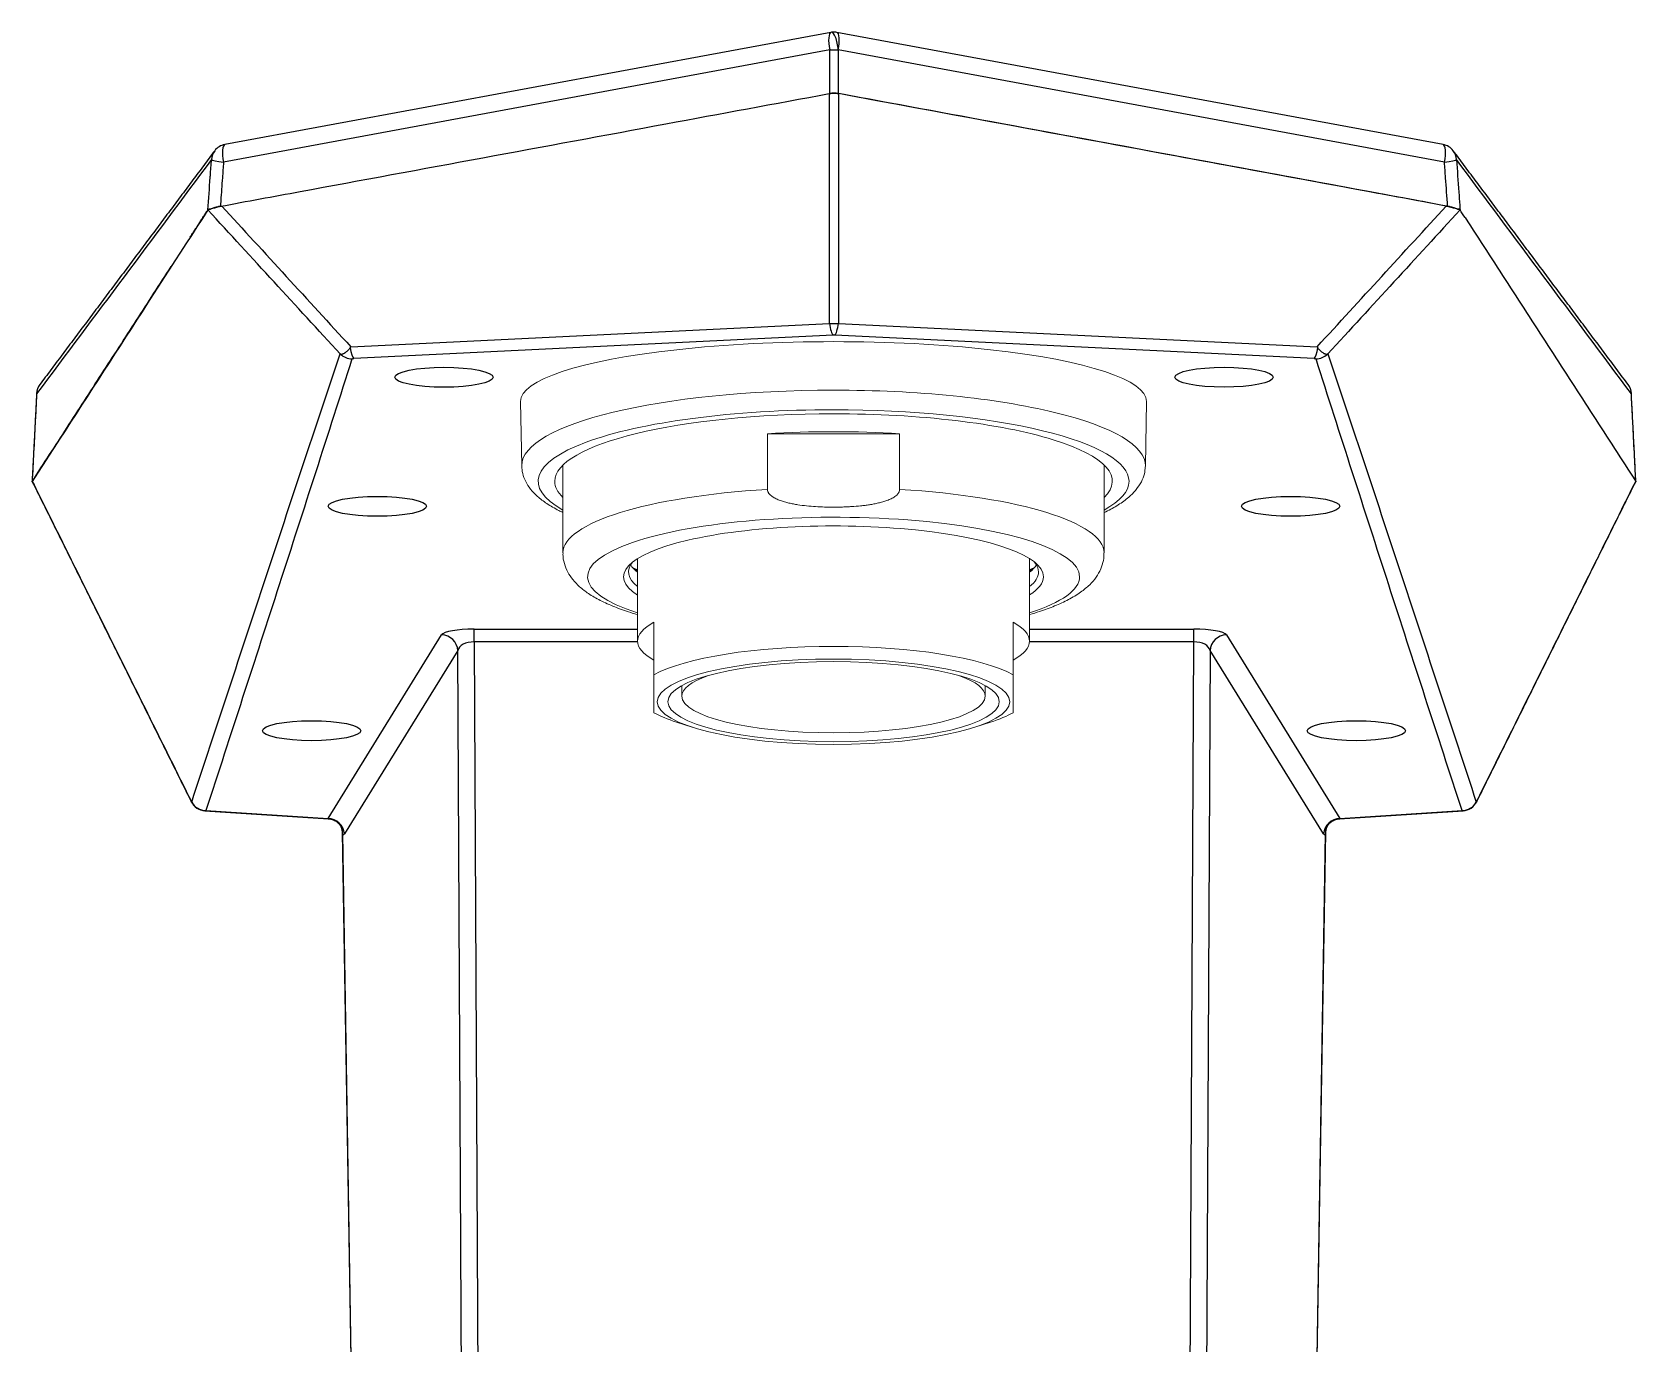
# Model space of a CAD drawing. Extents: x 0 to 948, y 0 to 695.
# Drawn here: x 223.2 to 321, y 397.2 to 477.2 of the extents above; entities that cross this region are included whole.
import ezdxf

# ---------------------------------------------------------------- set-up
doc = ezdxf.new("R2010")
doc.units = 0
doc.header["$LTSCALE"] = 10
doc.header["$MEASUREMENT"] = 0
doc.layers.add('1', color=7, linetype='CONTINUOUS')
doc.layers.add('레이어 1', color=7, linetype='CONTINUOUS')

msp = doc.modelspace()

# ---------------------------------------------------------------- linework, layer by layer
at = {"layer": '1', "color": 7, "linetype": 'Continuous', "lineweight": 18}
for p, q in [((253.017, 454.675), (253.088, 450.748)), ((291.122, 450.748), (291.192, 454.675)), ((268.074, 452.719), (276.136, 452.719)), ((268.074, 452.719), (268.074, 449.323)), ((276.136, 449.323), (276.136, 452.719)), ((255.605, 450.806), (255.605, 445.449)), ((288.605, 445.448), (288.605, 450.805)), ((260.155, 445.104), (260.155, 440.063)), ((284.055, 440.063), (284.055, 445.104)), ((261.155, 441.221), (261.155, 438.019)), ((283.055, 438.019), (283.055, 441.221)), ((262.855, 437.357), (262.855, 436.715)), ((281.355, 436.715), (281.355, 437.357)), ((262.53, 435.131), (263.492, 434.82)), ((280.718, 434.82), (281.679, 435.131))]:
    msp.add_line(p, q, dxfattribs=at)
for centre, major_axis, ratio, start_param, end_param in [((272.105, 454.688), (19.088, 0), 0.190789, 6.279793, 9.42816), ((272.105, 449.815), (-17, 0), 0.242164, 4.712393, 6.283185), ((272.105, 449.815), (-17, 0), 0.242164, 2.898418, 4.712393), ((272.105, 448.844), (16.5, 0), 0.242164, 1.323991, 1.817608), ((272.105, 450.768), (-19.017, 0), 0.242164, 3.131483, 3.137178), ((272.105, 449.815), (-17, 0), 0.242164, 0, 0.243183), ((272.105, 443.993), (12.8, 0), 0.242164, 0, 3.508082), ((272.105, 445.934), (-12.5, 0), 0.242164, 0.286581, 0.297871), ((272.105, 445.934), (-12.5, 0), 0.242164, 2.843936, 2.855128), ((272.105, 444.284), (12.5, 0), 0.242164, 2.935625, 3.43936), ((272.105, 445.158), (12.5, 0), 0.242164, 3.286305, 3.43936), ((272.105, 445.934), (13.5, 0), 0.242164, 3.57416, 3.625603), ((272.105, 445.449), (12.8, 0), 0.242164, 3.439556, 3.508082), ((272.105, 445.158), (12.5, 0), 0.242164, 5.985522, 6.138479), ((272.105, 445.934), (13.5, 0), 0.242164, 5.799389, 5.850734), ((272.105, 445.449), (12.8, 0), 0.242164, 5.9168, 5.985228), ((272.105, 444.284), (12.5, 0), 0.242164, 5.985522, 6.283185), ((272.105, 444.284), (12.5, 0), 0.242164, 0, 0.205974), ((272.105, 443.993), (12.8, 0), 0.242164, 5.9168, 6.283185), ((272.105, 440.063), (-11.95, 0), 0.241922, 5.871176, 6.695195), ((272.105, 440.063), (-11.95, 0), 0.241922, 2.729583, 3.553602), ((272.105, 436.861), (11.95, 0), 0.241922, 0.412009, 2.729583), ((272.105, 436.715), (9.25, 0), 0.241922, 2.550188, 3.141592), ((272.105, 436.715), (9.25, 0), 0.241922, 0, 0.591307), ((272.105, 436.715), (9.25, 0), 0.241922, 3.141593, 6.283185), ((272.105, 436.861), (11.95, 0), 0.241922, 3.553602, 3.783114), ((272.105, 436.861), (11.95, 0), 0.241922, 5.641664, 5.871176)]:
    msp.add_ellipse(centre, major_axis=major_axis, ratio=ratio, start_param=start_param, end_param=end_param, dxfattribs=at)
at = {"layer": '1', "color": 7, "linetype": 'Continuous', "lineweight": 13}
for centre, major_axis, start_param, end_param in [((272.105, 450.768), (-19.017, 0), 4.7124, 6.283185), ((272.105, 450.768), (-19.017, 0), 3.137178, 4.7124), ((272.105, 449.815), (18.017, 0), 1.570808, 3.554996), ((272.105, 449.815), (18.017, 0), 0, 1.570808), ((272.105, 450.768), (-19.017, 0), 0, 0.004127), ((272.105, 445.449), (16.5, 0), 1.817608, 3.141596), ((272.105, 445.449), (16.5, 0), 0.000003, 1.323991), ((272.105, 449.815), (18.017, 0), 5.869761, 6.283185), ((272.105, 443.993), (15, 0), 0, 3.790629), ((272.105, 443.993), (15, 0), 5.634253, 6.283185)]:
    msp.add_ellipse(centre, major_axis=major_axis, ratio=0.242164, start_param=start_param, end_param=end_param, dxfattribs=at)
at = {"layer": '1', "color": 7, "linetype": 'Continuous', "lineweight": 18}
for major_axis in [(10.75, 0), (10.1, 0)]:
    msp.add_ellipse((272.105, 436.376), major_axis=major_axis, ratio=0.241922, dxfattribs=at)
for points, knots in [([(253.096, 450.751), (253.096, 450.592), (253.131, 450.263), (253.32, 449.779), (253.626, 449.314), (254.053, 448.871), (254.62, 448.441), (255.162, 448.127), (255.511, 447.954), (255.592, 447.915)], [0, 0, 0, 0, 0.121638, 0.261616, 0.407872, 0.568913, 0.749127, 0.943266, 1, 1, 1, 1]), ([(288.611, 447.912), (288.643, 447.927), (288.949, 448.075), (289.486, 448.372), (290.099, 448.818), (290.563, 449.286), (290.882, 449.764), (291.071, 450.24), (291.108, 450.555), (291.112, 450.7)], [0, 0, 0, 0, 0.022916, 0.219417, 0.419782, 0.592958, 0.74658, 0.887168, 1, 1, 1, 1]), ([(268.074, 449.323), (268.074, 449.278), (268.083, 449.234), (268.103, 449.18), (268.108, 449.17), (268.118, 449.149), (268.123, 449.139), (268.14, 449.11), (268.153, 449.091), (268.173, 449.063), (268.18, 449.054), (268.195, 449.037), (268.218, 449.011), (268.242, 448.987), (268.293, 448.941), (268.329, 448.913), (268.386, 448.873), (268.405, 448.86), (268.444, 448.836), (268.463, 448.824), (268.523, 448.79), (268.563, 448.769), (268.687, 448.709), (268.771, 448.675), (268.9, 448.628), (268.944, 448.613), (269.031, 448.584), (269.075, 448.571), (269.208, 448.533), (269.297, 448.51), (269.475, 448.469), (269.564, 448.45), (269.743, 448.416), (269.833, 448.401), (270.103, 448.359), (270.284, 448.336), (270.646, 448.298), (270.828, 448.284), (271.192, 448.26), (271.375, 448.252), (271.741, 448.241), (271.925, 448.238), (272.291, 448.238), (272.474, 448.241), (272.748, 448.25), (272.84, 448.253), (273.023, 448.262), (273.114, 448.267), (273.388, 448.284), (273.571, 448.299), (273.844, 448.327), (273.935, 448.338), (274.116, 448.361), (274.207, 448.374), (274.388, 448.402), (274.478, 448.418), (274.658, 448.452), (274.747, 448.471), (274.925, 448.513), (275.014, 448.536), (275.189, 448.587), (275.276, 448.615), (275.404, 448.662), (275.447, 448.679), (275.531, 448.714), (275.572, 448.733), (275.654, 448.773), (275.694, 448.794), (275.773, 448.84), (275.811, 448.864), (275.885, 448.917), (275.921, 448.945), (275.971, 448.991), (275.987, 449.007), (276.017, 449.04), (276.032, 449.058), (276.059, 449.094), (276.071, 449.112), (276.088, 449.142), (276.093, 449.151), (276.103, 449.172), (276.107, 449.182), (276.127, 449.235), (276.136, 449.278), (276.136, 449.323)], [0, 0, 0, 0, 0.015625, 0.015625, 0.019531, 0.019531, 0.023438, 0.023438, 0.03125, 0.03125, 0.035156, 0.035156, 0.039063, 0.046875, 0.046875, 0.0625, 0.0625, 0.070313, 0.070313, 0.078125, 0.078125, 0.09375, 0.09375, 0.125, 0.125, 0.140625, 0.140625, 0.15625, 0.15625, 0.1875, 0.1875, 0.21875, 0.21875, 0.25, 0.25, 0.3125, 0.3125, 0.375, 0.375, 0.4375, 0.4375, 0.5, 0.5, 0.5625, 0.5625, 0.59375, 0.59375, 0.625, 0.625, 0.6875, 0.6875, 0.71875, 0.71875, 0.75, 0.75, 0.78125, 0.78125, 0.8125, 0.8125, 0.84375, 0.84375, 0.875, 0.875, 0.890625, 0.890625, 0.90625, 0.90625, 0.921875, 0.921875, 0.9375, 0.9375, 0.953125, 0.953125, 0.960937, 0.960937, 0.96875, 0.96875, 0.976562, 0.976562, 0.980469, 0.980469, 0.984375, 0.984375, 1, 1, 1, 1]), ([(255.614, 445.448), (255.611, 445.42), (255.589, 445.201), (255.683, 444.788), (255.888, 444.265), (256.208, 443.794), (256.627, 443.358), (257.176, 442.939), (257.878, 442.535), (258.731, 442.155), (259.515, 441.878), (260.003, 441.729), (260.142, 441.689)], [0, 0, 0, 0, 0.013622, 0.105618, 0.19669, 0.291695, 0.396331, 0.516403, 0.654002, 0.800674, 0.9443, 1, 1, 1, 1]), ([(284.067, 441.688), (284.271, 441.748), (284.806, 441.914), (285.611, 442.209), (286.449, 442.594), (287.153, 443.018), (287.71, 443.473), (288.121, 443.945), (288.408, 444.445), (288.576, 444.956), (288.596, 445.294), (288.591, 445.451)], [0, 0, 0, 0, 0.081641, 0.220439, 0.36258, 0.509456, 0.634921, 0.741887, 0.837342, 0.926703, 1, 1, 1, 1]), ([(261.155, 438.019), (261.155, 437.938), (261.155, 437.859), (261.155, 437.705), (261.155, 437.63), (261.155, 437.409), (261.155, 437.27), (261.155, 437.008), (261.155, 436.885), (261.155, 436.657), (261.155, 436.447), (261.155, 436.272), (261.155, 436.114), (261.155, 436.044), (261.155, 435.92), (261.155, 435.866), (261.155, 435.774), (261.155, 435.735), (261.155, 435.703)], [0, 0, 0, 0, 0.0625, 0.0625, 0.125, 0.125, 0.25, 0.25, 0.375, 0.375, 0.5, 0.625, 0.625, 0.75, 0.75, 0.875, 0.875, 1, 1, 1, 1]), ([(283.055, 435.703), (283.055, 435.735), (283.055, 435.774), (283.055, 435.866), (283.055, 435.919), (283.055, 436.043), (283.055, 436.113), (283.055, 436.271), (283.055, 436.446), (283.055, 436.656), (283.055, 436.885), (283.055, 437.007), (283.055, 437.269), (283.055, 437.409), (283.055, 437.593), (283.055, 437.63), (283.055, 437.705), (283.055, 437.744), (283.055, 437.859), (283.055, 437.938), (283.055, 438.019)], [0, 0, 0, 0, 0.125, 0.125, 0.25, 0.25, 0.375, 0.375, 0.5, 0.625, 0.625, 0.75, 0.75, 0.875, 0.875, 0.90625, 0.90625, 0.9375, 0.9375, 1, 1, 1, 1])]:
    msp.add_open_spline(points, degree=3, knots=knots, dxfattribs=at)
at = {"layer": '레이어 1', "lineweight": -3}
for p, q in [((271.948, 477.187), (234.985, 470.349)), ((271.998, 477.195), (271.997, 477.195)), ((309.278, 470.35), (272.313, 477.187)), ((271.868, 476.117), (234.905, 469.279)), ((271.868, 473.456), (271.868, 476.117)), ((272.393, 476.117), (272.392, 476.117)), ((272.392, 476.117), (272.392, 473.456)), ((309.358, 469.279), (272.393, 476.117)), ((271.864, 459.446), (271.864, 473.455)), ((272.399, 473.455), (272.399, 459.446)), ((310.308, 466.366), (310.309, 466.365)), ((242.662, 458.021), (271.864, 459.446)), ((272.087, 458.727), (242.85, 457.301)), ((301.413, 457.301), (272.176, 458.727)), ((272.399, 459.446), (301.601, 458.021)), ((241.283, 429.264), (248.202, 440.447)), ((250.182, 440.807), (260.155, 440.807)), ((284.055, 440.807), (294.08, 440.807)), ((296.06, 440.447), (302.98, 429.264)), ((249.194, 439.496), (242.274, 428.313)), ((249.633, 351.281), (249.194, 439.496)), ((260.156, 440.024), (250.182, 440.024)), ((250.182, 440.024), (250.624, 351.281)), ((294.08, 440.024), (284.054, 440.024)), ((293.639, 351.281), (294.08, 440.024)), ((295.069, 439.496), (294.63, 351.281)), ((301.988, 428.313), (295.069, 439.496)), ((233.769, 429.724), (241.297, 429.243)), ((233.833, 429.74), (241.283, 429.264)), ((302.966, 429.243), (310.494, 429.724)), ((302.98, 429.264), (310.43, 429.74)), ((242.147, 428.418), (242.698, 394.522)), ((300.862, 351.281), (302.116, 428.418)), ((242.156, 428.349), (242.706, 394.522)), ((300.854, 351.281), (302.107, 428.35))]:
    msp.add_line(p, q, dxfattribs=at)
for centre, start, end in [((272.13, 476.204), 97.65344, 100.48055), ((272.131, 476.204), 79.5196, 97.65344), ((235.167, 469.366), 100.48055, 143.22558), ((309.096, 469.366), 36.7745, 79.5196), ((224.506, 455.118), 143.17769, 177.06201), ((319.756, 455.118), 2.93804, 36.8224), ((233.833, 430.722), 206.41796, 266.33981), ((310.43, 430.722), 273.66023, 333.58211)]:
    msp.add_arc(centre, 1, start, end, dxfattribs=at)
for centre, major_axis, ratio, start_param, end_param in [((272.13, 476.204), (0.182, -0.983), 0.273764, 3.141608, 4.750292), ((272.13, 476.204), (0.133, -0.991), 0.249972, 1.449242, 3.141569), ((272.131, 476.204), (0.133, -0.991), 0.249972, 1.449242, 3.141569), ((272.131, 476.204), (0.182, 0.983), 0.273746, 4.674377, 6.283178), ((272.13, 476.204), (1, 0), 0.090239, 4.447202, 4.97757), ((235.167, 469.366), (0.801, -0.599), 0.991616, 3.14159, 3.724099), ((235.167, 469.366), (0.182, -0.983), 0.273764, 3.141608, 4.750292), ((309.096, 469.366), (-0.182, -0.983), 0.273746, 1.532784, 3.141589), ((309.096, 469.366), (0.801, 0.599), 0.991616, 5.700666, 6.283222), ((235.167, 469.366), (-0.997, 0.071), 0.109009, 0.071574, 1.312659), ((309.096, 469.366), (-0.997, -0.071), 0.109132, 1.828877, 3.070012), ((272.087, 459.708), (0.049, -0.999), 0.243457, 4.96678, 6.085467), ((272.131, 459.667), (1.2, 0), 0.189171, 4.487414, 4.937362), ((272.131, 458.685), (0.2, 0), 0.213123, 1.345823, 1.795772), ((272.176, 459.708), (0.049, 0.999), 0.243455, 3.339311, 4.457998), ((242.85, 458.282), (-0.049, 0.999), 0.243457, 1.884339, 2.943875), ((301.413, 458.282), (-0.049, -0.999), 0.243455, 0.197718, 1.257254), ((242.739, 458.261), (0.952, -0.305), 0.979867, 4.240281, 5.01599), ((301.524, 458.261), (0.952, 0.305), 0.979867, 4.408774, 5.184484), ((224.506, 455.118), (0.999, -0.051), 0.205116, 3.141591, 3.217464), ((224.506, 455.118), (0.8, -0.599), 0.991602, 3.142516, 3.752513), ((319.756, 455.118), (0.8, 0.599), 0.991602, 5.672244, 6.282894), ((319.756, 455.118), (-0.999, -0.051), 0.205116, 3.065721, 3.141594), ((250.186, 440.394), (-2, 0.001), 0.206149, 4.714493, 6.156439), ((248.202, 439.466), (0.85, -0.526), 0.974932, 0.596368, 2.113591), ((250.182, 439.825), (0, -1), 0.000002, 1.778826, 2.824381), ((294.076, 440.394), (2, 0.001), 0.206149, 0.126749, 1.568695), ((294.08, 439.825), (0, -1), 0.000002, 1.778826, 2.824381), ((296.06, 439.466), (-0.85, -0.526), 0.974932, 4.1696, 5.686815), ((250.186, 439.413), (-1, 0.012), 0.61108, 4.723474, 6.165419), ((294.076, 439.413), (1, 0.012), 0.61108, 0.11777, 1.559717), ((233.833, 430.722), (0.896, 0.445), 0.233706, 3.1419, 3.29279), ((233.833, 430.722), (-0.951, 0.31), 0.979799, 0.821697, 1.879664), ((233.833, 430.722), (-0.064, -0.998), 0.312467, 6.283169, 6.485119), ((310.43, 430.722), (0.951, 0.31), 0.979799, 4.403498, 5.461467), ((310.43, 430.722), (-0.064, 0.998), 0.312469, 2.939658, 3.141611), ((310.43, 430.722), (-0.896, 0.445), 0.233707, 2.990394, 3.141287), ((241.179, 430.252), (-0.118, 1.01), 0.054917, 2.929642, 3.131575), ((241.283, 428.282), (0.85, -0.526), 0.974932, 0.596369, 2.113591), ((241.164, 428.319), (-0.901, -0.433), 0.954945, 3.11413, 3.141953), ((241.164, 428.319), (-0.901, -0.433), 0.954945, 2.70697, 3.11413), ((243.119, 430.128), (0.93, 1.825), 0.155623, 2.870174, 2.982253), ((302.98, 428.282), (-0.85, -0.526), 0.974932, 4.1696, 5.686815), ((303.099, 428.319), (0.901, -0.433), 0.954945, 3.169083, 3.576221), ((301.144, 430.128), (-0.93, 1.825), 0.155624, 3.300932, 3.419843), ((303.099, 428.319), (0.901, -0.433), 0.954945, 3.139831, 3.169084), ((303.084, 430.252), (0.118, 1.01), 0.054915, 3.151605, 3.353543), ((242.171, 430.283), (-0.057, 2.008), 0.126799, 2.864614, 3.33181), ((302.092, 430.283), (0.057, 2.008), 0.126801, 2.951376, 3.418572)]:
    msp.add_ellipse(centre, major_axis=major_axis, ratio=ratio, start_param=start_param, end_param=end_param, dxfattribs=at)
for centre in [(248.348, 456.158), (295.916, 456.161), (244.288, 448.29), (299.975, 448.29), (240.274, 434.608), (303.988, 434.608)]:
    msp.add_ellipse(centre, major_axis=(3, 0), ratio=0.202728, dxfattribs=at)
for points, knots in [([(234.713, 466.584), (236.336, 466.884), (237.958, 467.184), (243.296, 468.172), (247.012, 468.859), (254.444, 470.233), (258.159, 470.92), (265.197, 472.222), (268.519, 472.837), (271.841, 473.451)], [0, 0, 0, 0, 0.131097, 0.131097, 0.43134, 0.43134, 0.731583, 0.731583, 1, 1, 1, 1]), ([(272.399, 473.455), (272.356, 473.463), (272.312, 473.468), (272.223, 473.476), (272.178, 473.478), (272.109, 473.478), (272.086, 473.478), (272.041, 473.476), (272.018, 473.474), (271.951, 473.468), (271.907, 473.463), (271.864, 473.455)], [0, 0, 0, 0, 0.25, 0.25, 0.5, 0.5, 0.625, 0.625, 0.75, 0.75, 1, 1, 1, 1]), ([(271.868, 473.456), (271.91, 473.463), (271.953, 473.469), (272.04, 473.476), (272.085, 473.478), (272.141, 473.478), (272.152, 473.478), (272.174, 473.478), (272.207, 473.477), (272.24, 473.475), (272.306, 473.469), (272.349, 473.464), (272.392, 473.456)], [0, 0, 0, 0, 0.25, 0.25, 0.5, 0.5, 0.5625, 0.5625, 0.625, 0.75, 0.75, 1, 1, 1, 1]), ([(309.549, 466.584), (307.927, 466.884), (306.305, 467.184), (300.967, 468.171), (297.251, 468.859), (289.82, 470.233), (286.104, 470.92), (279.066, 472.222), (275.744, 472.836), (272.422, 473.451)], [0, 0, 0, 0, 0.131095, 0.131095, 0.431325, 0.431325, 0.731556, 0.731556, 1, 1, 1, 1]), ([(234.171, 469.429), (232.396, 467.047), (230.62, 464.668), (227.066, 459.909), (225.288, 457.531), (223.51, 455.153)], [0, 0, 0, 0, 0.5, 0.5, 1, 1, 1, 1]), ([(233.954, 466.365), (234.001, 467.026), (234.048, 467.687), (234.097, 468.389), (234.1, 468.429), (234.126, 468.79), (234.149, 469.109), (234.171, 469.429)], [0, 0, 0, 0, 0.647162, 0.647162, 0.686878, 0.686878, 1, 1, 1, 1]), ([(234.905, 469.279), (234.882, 468.959), (234.859, 468.64), (234.804, 467.857), (234.771, 467.395), (234.73, 466.817), (234.721, 466.701), (234.713, 466.584)], [0, 0, 0, 0, 0.356036, 0.356036, 0.870662, 0.870662, 1, 1, 1, 1]), ([(309.549, 466.584), (309.508, 467.163), (309.467, 467.741), (309.403, 468.64), (309.381, 468.959), (309.358, 469.279)], [0, 0, 0, 0, 0.643992, 0.643992, 1, 1, 1, 1]), ([(320.753, 455.153), (318.975, 457.531), (317.197, 459.909), (313.643, 464.668), (311.866, 467.048), (310.091, 469.429)], [0, 0, 0, 0, 0.5, 0.5, 1, 1, 1, 1]), ([(310.091, 469.429), (310.138, 468.768), (310.185, 468.107), (310.251, 467.184), (310.27, 466.921), (310.295, 466.561), (310.302, 466.463), (310.309, 466.365)], [0, 0, 0, 0, 0.647155, 0.647155, 0.904123, 0.904123, 1, 1, 1, 1]), ([(234.713, 466.584), (234.637, 466.57), (234.566, 466.555), (234.464, 466.529), (234.432, 466.52), (234.384, 466.506), (234.368, 466.501), (234.338, 466.491), (234.323, 466.486), (234.309, 466.481)], [0, 0, 0, 0, 0.5, 0.5, 0.75, 0.75, 0.875, 0.875, 1, 1, 1, 1]), ([(234.325, 466.48), (234.357, 466.491), (234.392, 466.503), (234.447, 466.519), (234.466, 466.525), (234.504, 466.535), (234.524, 466.54), (234.584, 466.555), (234.625, 466.565), (234.709, 466.583), (234.752, 466.592), (234.796, 466.6)], [0, 0, 0, 0, 0.25, 0.25, 0.375, 0.375, 0.5, 0.5, 0.75, 0.75, 1, 1, 1, 1]), ([(309.467, 466.6), (309.555, 466.583), (309.639, 466.565), (309.738, 466.54), (309.758, 466.535), (309.797, 466.525), (309.815, 466.519), (309.871, 466.503), (309.906, 466.492), (309.938, 466.48)], [0, 0, 0, 0, 0.5, 0.5, 0.625, 0.625, 0.75, 0.75, 1, 1, 1, 1]), ([(309.954, 466.481), (309.925, 466.491), (309.895, 466.501), (309.848, 466.515), (309.832, 466.519), (309.799, 466.528), (309.782, 466.533), (309.697, 466.555), (309.625, 466.57), (309.549, 466.584)], [0, 0, 0, 0, 0.25, 0.25, 0.375, 0.375, 0.5, 0.5, 1, 1, 1, 1]), ([(234.091, 466.418), (234.072, 466.414), (234.054, 466.41), (234.031, 466.404), (234.023, 466.402), (234.01, 466.397), (234.003, 466.395), (233.974, 466.384), (233.96, 466.374), (233.954, 466.365)], [0, 0, 0, 0, 0.25, 0.25, 0.375, 0.375, 0.5, 0.5, 1, 1, 1, 1]), ([(233.954, 466.366), (233.96, 466.376), (233.976, 466.384), (234.007, 466.395), (234.014, 466.397), (234.029, 466.401), (234.037, 466.404), (234.063, 466.41), (234.082, 466.414), (234.103, 466.417)], [0, 0, 0, 0, 0.5, 0.5, 0.625, 0.625, 0.75, 0.75, 1, 1, 1, 1]), ([(234.091, 466.418), (234.12, 466.425), (234.154, 466.433), (234.226, 466.454), (234.266, 466.466), (234.309, 466.481)], [0, 0, 0, 0, 0.5, 0.5, 1, 1, 1, 1]), ([(234.325, 466.48), (234.283, 466.465), (234.244, 466.452), (234.17, 466.431), (234.135, 466.423), (234.103, 466.417)], [0, 0, 0, 0, 0.5, 0.5, 1, 1, 1, 1]), ([(310.16, 466.417), (310.127, 466.423), (310.093, 466.431), (310.019, 466.452), (309.98, 466.465), (309.938, 466.48)], [0, 0, 0, 0, 0.5, 0.5, 1, 1, 1, 1]), ([(309.954, 466.481), (309.997, 466.466), (310.036, 466.454), (310.109, 466.433), (310.142, 466.425), (310.172, 466.418)], [0, 0, 0, 0, 0.5, 0.5, 1, 1, 1, 1]), ([(310.16, 466.417), (310.181, 466.414), (310.2, 466.41), (310.226, 466.404), (310.234, 466.401), (310.249, 466.397), (310.255, 466.395), (310.287, 466.384), (310.302, 466.376), (310.308, 466.366)], [0, 0, 0, 0, 0.25, 0.25, 0.375, 0.375, 0.5, 0.5, 1, 1, 1, 1]), ([(310.309, 466.365), (310.303, 466.374), (310.288, 466.384), (310.254, 466.397), (310.24, 466.401), (310.209, 466.41), (310.191, 466.414), (310.172, 466.418)], [0, 0, 0, 0, 0.5, 0.5, 0.75, 0.75, 1, 1, 1, 1]), ([(242.633, 457.963), (242.628, 457.953), (242.623, 457.943), (242.61, 457.924), (242.604, 457.915), (242.584, 457.889), (242.57, 457.873), (242.549, 457.849), (242.542, 457.841), (242.527, 457.826), (242.506, 457.804), (242.484, 457.784), (242.441, 457.745), (242.412, 457.721), (242.371, 457.688), (242.357, 457.678), (242.33, 457.658), (242.317, 457.648), (242.279, 457.622), (242.254, 457.607), (242.208, 457.582), (242.186, 457.571), (242.154, 457.56), (242.144, 457.557), (242.124, 457.552), (242.114, 457.551), (242.094, 457.55), (242.085, 457.55), (242.069, 457.554), (242.064, 457.556), (242.056, 457.559), (242.053, 457.561), (242.046, 457.564), (242.043, 457.566), (242.04, 457.568)], [0, 0, 0, 0, 0.03125, 0.03125, 0.0625, 0.0625, 0.125, 0.125, 0.15625, 0.15625, 0.1875, 0.25, 0.25, 0.375, 0.375, 0.4375, 0.4375, 0.5, 0.5, 0.625, 0.625, 0.75, 0.75, 0.8125, 0.8125, 0.875, 0.875, 0.9375, 0.9375, 0.96875, 0.96875, 0.984375, 0.984375, 1, 1, 1, 1]), ([(302.223, 457.568), (302.219, 457.566), (302.216, 457.564), (302.21, 457.561), (302.207, 457.559), (302.199, 457.556), (302.193, 457.554), (302.183, 457.552), (302.178, 457.551), (302.168, 457.55), (302.163, 457.55), (302.149, 457.551), (302.139, 457.552), (302.119, 457.556), (302.109, 457.56), (302.088, 457.567), (302.077, 457.572), (302.055, 457.582), (302.043, 457.588), (302.008, 457.607), (301.984, 457.622), (301.933, 457.657), (301.906, 457.676), (301.865, 457.709), (301.851, 457.721), (301.822, 457.745), (301.808, 457.757), (301.779, 457.784), (301.764, 457.797), (301.735, 457.826), (301.721, 457.841), (301.693, 457.872), (301.679, 457.889), (301.659, 457.915), (301.652, 457.924), (301.64, 457.943), (301.634, 457.953), (301.629, 457.963)], [0, 0, 0, 0, 0.015625, 0.015625, 0.03125, 0.03125, 0.0625, 0.0625, 0.09375, 0.09375, 0.125, 0.125, 0.1875, 0.1875, 0.25, 0.25, 0.3125, 0.3125, 0.375, 0.375, 0.5, 0.5, 0.625, 0.625, 0.6875, 0.6875, 0.75, 0.75, 0.8125, 0.8125, 0.875, 0.875, 0.9375, 0.9375, 0.96875, 0.96875, 1, 1, 1, 1]), ([(232.964, 430.251), (233.717, 432.535), (234.47, 434.818), (235.976, 439.382), (236.729, 441.662), (238.237, 446.219), (238.991, 448.496), (240.502, 453.044), (241.258, 455.315), (242.017, 457.584)], [0, 0, 0, 0, 0.25, 0.25, 0.5, 0.5, 0.75, 0.75, 1, 1, 1, 1]), ([(242.739, 457.279), (242.005, 454.984), (241.268, 452.689), (239.79, 448.099), (239.048, 445.804), (237.563, 441.215), (236.818, 438.92), (235.327, 434.33), (234.581, 432.035), (233.833, 429.74)], [0, 0, 0, 0, 0.25, 0.25, 0.5, 0.5, 0.75, 0.75, 1, 1, 1, 1]), ([(242.739, 457.279), (242.739, 457.28), (242.74, 457.282), (242.744, 457.284), (242.747, 457.286), (242.753, 457.288), (242.756, 457.289), (242.765, 457.291), (242.77, 457.292), (242.78, 457.294), (242.786, 457.295), (242.797, 457.297), (242.803, 457.297), (242.822, 457.299), (242.836, 457.3), (242.85, 457.301)], [0, 0, 0, 0, 0.125, 0.125, 0.25, 0.25, 0.375, 0.375, 0.5, 0.5, 0.625, 0.625, 0.75, 0.75, 1, 1, 1, 1]), ([(301.413, 457.301), (301.42, 457.3), (301.427, 457.3), (301.44, 457.299), (301.447, 457.299), (301.459, 457.297), (301.465, 457.297), (301.477, 457.295), (301.483, 457.294), (301.493, 457.292), (301.498, 457.291), (301.506, 457.289), (301.51, 457.288), (301.516, 457.286), (301.519, 457.284), (301.522, 457.282), (301.523, 457.28), (301.524, 457.279)], [0, 0, 0, 0, 0.125, 0.125, 0.25, 0.25, 0.375, 0.375, 0.5, 0.5, 0.625, 0.625, 0.75, 0.75, 0.875, 0.875, 1, 1, 1, 1]), ([(310.43, 429.74), (309.682, 432.035), (308.936, 434.33), (307.445, 438.92), (306.7, 441.215), (305.214, 445.804), (304.473, 448.099), (302.995, 452.689), (302.258, 454.984), (301.524, 457.279)], [0, 0, 0, 0, 0.25, 0.25, 0.5, 0.5, 0.75, 0.75, 1, 1, 1, 1]), ([(302.246, 457.584), (303.005, 455.315), (303.761, 453.044), (305.272, 448.496), (306.026, 446.219), (307.534, 441.662), (308.287, 439.382), (309.793, 434.818), (310.546, 432.535), (311.299, 430.251)], [0, 0, 0, 0, 0.25, 0.25, 0.5, 0.5, 0.75, 0.75, 1, 1, 1, 1]), ([(223.51, 455.153), (223.479, 454.558), (223.449, 453.964), (223.387, 452.773), (223.357, 452.177), (223.296, 450.986), (223.265, 450.391), (223.235, 449.795)], [0, 0, 0, 0, 0.333049, 0.333049, 0.666525, 0.666525, 1, 1, 1, 1]), ([(321.028, 449.795), (320.998, 450.39), (320.967, 450.985), (320.906, 452.175), (320.875, 452.771), (320.827, 453.721), (320.808, 454.076), (320.778, 454.671), (320.765, 454.912), (320.753, 455.153)], [0, 0, 0, 0, 0.333063, 0.333063, 0.666531, 0.666531, 0.865075, 0.865075, 1, 1, 1, 1]), ([(223.244, 449.809), (223.532, 449.228), (223.821, 448.647), (225.264, 445.744), (226.418, 443.422), (229.369, 437.483), (231.166, 433.867), (232.964, 430.251)], [0, 0, 0, 0, 0.08906, 0.08906, 0.4453, 0.4453, 1, 1, 1, 1]), ([(311.299, 430.251), (311.588, 430.831), (311.876, 431.412), (313.319, 434.315), (314.473, 436.637), (317.425, 442.576), (319.222, 446.192), (321.019, 449.809)], [0, 0, 0, 0, 0.08906, 0.08906, 0.4453, 0.4453, 1, 1, 1, 1]), ([(321.027, 449.772), (321.027, 449.773), (321.033, 449.781), (321.033, 449.788), (321.028, 449.795)], [0, 0, 0, 0, 0.087577, 1, 1, 1, 1]), ([(241.294, 429.233), (241.322, 429.235), (241.45, 429.238), (241.655, 429.16), (241.863, 429.023), (241.995, 428.877), (242.047, 428.789), (242.063, 428.758), (242.065, 428.752)], [0, 0, 0, 0, 0.076841, 0.3538, 0.585976, 0.786629, 0.955989, 1, 1, 1, 1]), ([(302.198, 428.752), (302.208, 428.777), (302.246, 428.842), (302.372, 429.002), (302.591, 429.153), (302.809, 429.238), (302.94, 429.235), (302.969, 429.232)], [0, 0, 0, 0, 0.161667, 0.375465, 0.636734, 0.92018, 1, 1, 1, 1])]:
    msp.add_open_spline(points, degree=3, knots=knots, dxfattribs=at)
for points, degree in [([(271.841, 473.451), (271.85, 473.453), (271.859, 473.454), (271.868, 473.456)], 3), ([(272.392, 473.456), (272.402, 473.455), (272.412, 473.453), (272.422, 473.451)], 3), ([(272.422, 473.451), (272.414, 473.452), (272.407, 473.454), (272.399, 473.455)], 3), ([(309.467, 466.6), (297.118, 468.883), (284.77, 471.167), (272.422, 473.451)], 3), ([(234.366, 469.965), (229.047, 462.843), (223.704, 455.717)], 2), ([(320.557, 455.717), (315.222, 462.842), (309.896, 469.966)], 2), ([(234.796, 466.6), (237.418, 463.74), (240.039, 460.881), (242.662, 458.021)], 3), ([(301.601, 458.021), (304.223, 460.881), (306.845, 463.74), (309.467, 466.6)], 3), ([(233.954, 466.365), (230.381, 460.842), (226.808, 455.318), (223.235, 449.795)], 3), ([(232.881, 464.707), (233.954, 466.366)], 1), ([(242.017, 457.584), (239.329, 460.511), (236.641, 463.438), (233.954, 466.366)], 3), ([(310.308, 466.366), (307.621, 463.438), (304.934, 460.511), (302.246, 457.584)], 3), ([(310.616, 465.89), (310.514, 466.049), (310.412, 466.207), (310.309, 466.365)], 3), ([(310.616, 465.891), (321.019, 449.809)], 1), ([(223.244, 449.809), (231.722, 462.916)], 1), ([(242.662, 458.021), (242.652, 458.002), (242.643, 457.982), (242.633, 457.963)], 3), ([(301.629, 457.963), (301.62, 457.982), (301.611, 458.002), (301.601, 458.021)], 3), ([(242.04, 457.568), (242.032, 457.573), (242.024, 457.578), (242.017, 457.584)], 3), ([(302.246, 457.584), (302.238, 457.578), (302.231, 457.573), (302.223, 457.568)], 3), ([(223.508, 455.169), (223.369, 452.478), (223.231, 449.786)], 2), ([(321.031, 449.786), (320.755, 455.169)], 1), ([(223.235, 449.795), (223.233, 449.792), (223.231, 449.789), (223.231, 449.786)], 3), ([(223.243, 449.792), (223.24, 449.798), (223.24, 449.803), (223.244, 449.809)], 3), ([(223.244, 449.789), (228.091, 440.033), (232.938, 430.277)], 2), ([(311.325, 430.277), (316.171, 440.032), (321.017, 449.786)], 2), ([(321.019, 449.809), (321.023, 449.803), (321.023, 449.798), (321.02, 449.792)], 3), ([(242.065, 428.752), (242.148, 428.574), (242.141, 428.447)], 2), ([(302.123, 428.439), (302.117, 428.58), (302.198, 428.752)], 2)]:
    msp.add_open_spline(points, degree=degree, dxfattribs=at)

doc.saveas('drawing.dxf')
